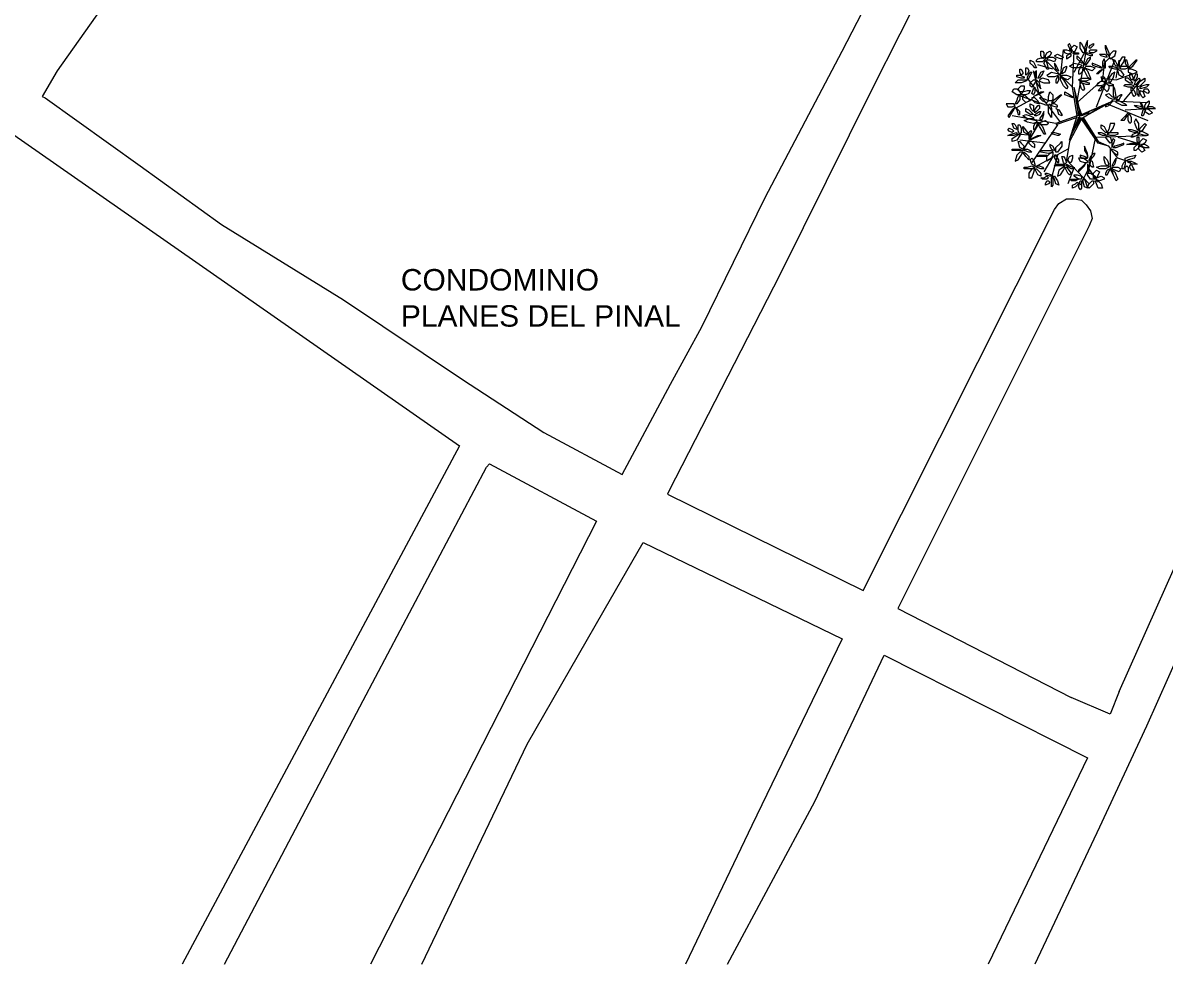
# Model space of a CAD drawing. Header units: millimetres. Extents: x 2424 to 2568, y 1542 to 1762.
# Drawn here: x 2461.14 to 2482.55, y 1597.32 to 1614.97 of the extents above; entities that cross this region are included whole.
import ezdxf

# ---------------------------------------------------------------- set-up
doc = ezdxf.new("R2010")
doc.units = ezdxf.units.MM
for name, color, linetype in [('PDF_0', 7, 'Continuous'), ('PDF_outline', 7, 'Continuous'), ('PDF_Text', 7, 'Continuous')]:
    doc.layers.add(name, color=color, linetype=linetype)
doc.styles.add('PDF ArialMT', font='arial.ttf')

msp = doc.modelspace()

# ---------------------------------------------------------------- linework, layer by layer
at = {"layer": 'PDF_0', "lineweight": 9}
for points in [[(2478.612, 1616.808), (2477.059, 1613.73), (2475.336, 1610.256), (2473.247, 1606.19), (2473.219, 1606.133), (2476.89, 1604.326)], [(2462.6, 1615.226), (2461.781, 1614.068), (2461.499, 1613.588), (2461.556, 1613.56), (2463.335, 1612.289), (2464.86, 1611.188), (2467.147, 1609.776), (2469.378, 1608.279), (2470.903, 1607.291), (2472.371, 1606.5), (2473.275, 1608.195), (2473.868, 1609.268), (2475.054, 1611.696), (2476.494, 1614.436), (2477.342, 1616.073)], [(2480.589, 1613.955), (2480.646, 1614.464)], [(2480.815, 1613.758), (2480.843, 1614.436)], [(2480.843, 1614.04), (2481.069, 1614.464), (2480.9, 1613.532), (2480.843, 1613.758)], [(2480.448, 1614.097), (2480.165, 1614.181)], [(2480.9, 1613.221), (2480.815, 1613.758), (2480.307, 1614.266)], [(2481.521, 1614.323), (2481.408, 1614.21), (2481.38, 1613.899), (2480.9, 1613.475), (2480.984, 1613.249), (2481.577, 1613.504), (2481.013, 1613.193), (2481.38, 1613.419), (2480.956, 1613.221), (2481.126, 1613.278), (2480.984, 1613.221)], [(2481.267, 1613.391), (2481.606, 1614.266)], [(2481.634, 1613.927), (2481.69, 1614.266)], [(2480.194, 1613.617), (2480.081, 1614.068)], [(2481.38, 1613.927), (2481.634, 1613.899), (2481.945, 1614.012)], [(2480.589, 1613.108), (2479.968, 1613.927)], [(2481.775, 1613.504), (2482.058, 1613.842)], [(2480.053, 1613.532), (2479.742, 1613.362)], [(2480.335, 1613.419), (2479.77, 1613.617)], [(2480.843, 1613.73), (2480.928, 1613.221), (2480.9, 1613.532), (2480.956, 1613.249), (2480.928, 1613.306), (2480.956, 1613.221), (2480.928, 1613.193), (2480.787, 1612.854), (2480.956, 1613.193), (2480.843, 1612.967), (2480.984, 1613.193), (2481.295, 1612.741), (2481.013, 1613.193), (2481.295, 1612.741), (2481.493, 1612.656)], [(2481.465, 1613.447), (2482.227, 1613.136)], [(2481.577, 1613.504), (2482.199, 1613.475)], [(2481.803, 1613.334), (2482.227, 1613.362)], [(2480.759, 1612.769), (2480.9, 1613.221), (2480.504, 1613.08), (2479.685, 1613.221)], [(2480.194, 1613.108), (2479.883, 1612.572)], [(2480.9, 1613.193), (2480.504, 1613.052)], [(2481.916, 1612.346), (2481.662, 1612.43), (2481.493, 1612.656), (2481.295, 1612.713), (2480.984, 1613.165), (2480.759, 1612.741), (2480.702, 1612.402), (2481.126, 1611.95)], [(2453.507, 1603.111), (2455.032, 1604.947), (2456.331, 1606.867), (2457.489, 1608.42), (2459.155, 1610.595), (2460.511, 1612.402), (2460.906, 1612.911), (2469.321, 1607.037), (2464.125, 1597.322)], [(2480.053, 1612.854), (2479.77, 1612.882)], [(2480.533, 1613.052), (2480.053, 1612.346)], [(2480.307, 1612.713), (2479.827, 1612.769)], [(2481.239, 1612.798), (2481.126, 1612.261), (2480.956, 1611.922)], [(2481.239, 1612.826), (2482.199, 1612.854)], [(2481.662, 1612.826), (2482.114, 1612.685)], [(2480.73, 1612.6), (2480.109, 1612.261)], [(2480.448, 1612.459), (2480.278, 1612.176)], [(2480.533, 1612.487), (2480.42, 1612.063)], [(2481.521, 1612.6), (2481.521, 1612.289), (2481.577, 1612.12)], [(2480.843, 1612.261), (2480.73, 1611.95)], [(2481.097, 1612.261), (2481.295, 1611.979)], [(2480.476, 1611.47), (2480.561, 1611.583)], [(2464.916, 1597.322), (2467.514, 1602.264), (2469.83, 1606.641), (2469.886, 1606.698), (2471.891, 1605.625), (2469.914, 1601.756), (2467.655, 1597.322)], [(2468.615, 1597.322), (2469.519, 1599.214), (2470.592, 1601.445), (2472.032, 1603.959), (2472.767, 1605.229), (2476.494, 1603.422), (2474.8, 1599.92), (2473.557, 1597.322)], [(2474.348, 1597.322), (2475.986, 1600.372), (2477.285, 1603.111), (2481.097, 1601.191), (2479.234, 1597.322)], [(2481.69, 1602.434), (2481.521, 1602.01), (2480.787, 1602.321)], [(2482.199, 1601.784), (2481.323, 1599.892), (2480.109, 1597.322)]]:
    msp.add_lwpolyline(points, dxfattribs=at)
for points in [[(2481.041, 1614.407), (2481.013, 1614.407), (2480.956, 1614.492), (2480.956, 1614.605), (2480.984, 1614.577), (2481.041, 1614.464)], [(2481.041, 1614.492), (2481.069, 1614.464), (2481.097, 1614.548), (2481.097, 1614.633), (2481.069, 1614.577)], [(2480.278, 1614.407), (2480.278, 1614.323), (2480.25, 1614.294), (2480.222, 1614.351), (2480.222, 1614.436), (2480.25, 1614.436)], [(2480.391, 1614.436), (2480.42, 1614.407), (2480.391, 1614.351), (2480.307, 1614.294), (2480.307, 1614.351), (2480.335, 1614.407)], [(2480.589, 1614.294), (2480.504, 1614.323), (2480.476, 1614.351), (2480.533, 1614.379), (2480.646, 1614.323), (2480.617, 1614.294)], [(2480.73, 1614.379), (2480.674, 1614.407), (2480.646, 1614.464), (2480.702, 1614.464), (2480.787, 1614.436), (2480.787, 1614.407)], [(2480.702, 1614.351), (2480.702, 1614.294), (2480.787, 1614.351), (2480.787, 1614.379), (2480.759, 1614.379)], [(2480.759, 1614.436), (2480.787, 1614.464), (2480.787, 1614.52), (2480.759, 1614.577), (2480.73, 1614.548), (2480.759, 1614.492)], [(2480.843, 1614.407), (2480.815, 1614.436), (2480.787, 1614.492), (2480.843, 1614.548), (2480.9, 1614.52), (2480.871, 1614.464)], [(2480.9, 1614.379), (2480.843, 1614.379), (2480.815, 1614.407), (2480.843, 1614.407), (2480.928, 1614.407), (2480.928, 1614.379)], [(2481.154, 1614.351), (2481.069, 1614.379), (2481.041, 1614.407), (2481.097, 1614.407), (2481.182, 1614.379), (2481.182, 1614.351)], [(2481.126, 1614.492), (2481.126, 1614.52), (2481.154, 1614.548), (2481.21, 1614.577), (2481.21, 1614.548), (2481.154, 1614.492)], [(2481.21, 1614.407), (2481.154, 1614.407), (2481.126, 1614.436), (2481.154, 1614.464), (2481.267, 1614.464), (2481.267, 1614.436)], [(2481.352, 1614.351), (2481.323, 1614.379), (2481.436, 1614.379), (2481.465, 1614.323), (2481.436, 1614.323)], [(2481.436, 1614.492), (2481.436, 1614.548), (2481.493, 1614.407), (2481.493, 1614.351), (2481.465, 1614.379)], [(2481.493, 1614.323), (2481.521, 1614.294), (2481.606, 1614.351), (2481.634, 1614.436), (2481.577, 1614.436), (2481.521, 1614.379)], [(2480.081, 1614.153), (2480.024, 1614.21), (2480.024, 1614.266), (2480.081, 1614.238), (2480.137, 1614.125), (2480.109, 1614.125)], [(2480.165, 1614.294), (2480.278, 1614.323), (2480.307, 1614.294), (2480.25, 1614.238), (2480.137, 1614.238), (2480.137, 1614.266)], [(2480.307, 1614.153), (2480.278, 1614.21), (2480.307, 1614.266), (2480.335, 1614.21), (2480.363, 1614.097), (2480.335, 1614.097)], [(2480.335, 1614.266), (2480.363, 1614.323), (2480.448, 1614.323), (2480.504, 1614.294), (2480.476, 1614.238), (2480.391, 1614.266)], [(2480.504, 1614.097), (2480.561, 1614.068), (2480.504, 1614.181), (2480.476, 1614.21), (2480.476, 1614.181)], [(2480.928, 1614.125), (2480.815, 1614.125), (2480.759, 1614.153), (2480.843, 1614.21), (2480.984, 1614.181), (2480.984, 1614.153)], [(2480.956, 1614.238), (2480.9, 1614.294), (2480.9, 1614.351), (2480.956, 1614.294), (2481.013, 1614.21), (2480.984, 1614.21)], [(2481.097, 1614.21), (2481.154, 1614.294), (2481.154, 1614.323), (2481.097, 1614.294), (2481.041, 1614.181), (2481.069, 1614.181)], [(2481.239, 1614.153), (2481.352, 1614.125), (2481.38, 1614.125), (2481.323, 1614.153), (2481.182, 1614.21), (2481.182, 1614.181)], [(2481.408, 1614.125), (2481.436, 1614.125), (2481.436, 1614.21), (2481.408, 1614.294), (2481.38, 1614.238), (2481.38, 1614.153)], [(2481.606, 1614.181), (2481.577, 1614.266), (2481.549, 1614.294), (2481.606, 1614.266), (2481.662, 1614.153), (2481.634, 1614.153)], [(2481.69, 1614.153), (2481.719, 1614.153), (2481.775, 1614.238), (2481.803, 1614.323), (2481.747, 1614.323), (2481.69, 1614.238)], [(2481.803, 1614.21), (2481.832, 1614.153), (2481.86, 1614.125), (2481.86, 1614.181), (2481.832, 1614.266), (2481.803, 1614.266)], [(2481.973, 1614.238), (2481.888, 1614.153), (2481.86, 1614.097), (2481.945, 1614.153), (2482.029, 1614.266), (2482.001, 1614.266)], [(2479.855, 1613.927), (2479.77, 1613.955), (2479.77, 1613.984), (2479.827, 1613.984), (2479.911, 1613.955), (2479.911, 1613.927)], [(2479.883, 1614.012), (2479.855, 1613.984), (2479.827, 1614.04), (2479.827, 1614.097), (2479.855, 1614.097), (2479.883, 1614.04)], [(2479.996, 1614.068), (2479.968, 1614.012), (2479.94, 1613.984), (2479.94, 1614.04), (2479.94, 1614.125), (2479.968, 1614.125)], [(2480.024, 1613.984), (2479.996, 1613.927), (2479.968, 1613.899), (2479.968, 1613.955), (2480.024, 1614.04), (2480.053, 1614.04)], [(2480.109, 1613.955), (2480.137, 1613.927), (2480.137, 1614.012), (2480.137, 1614.068), (2480.109, 1614.04)], [(2480.194, 1613.984), (2480.222, 1614.04), (2480.278, 1614.068), (2480.25, 1614.012), (2480.194, 1613.927), (2480.165, 1613.927)], [(2480.476, 1613.955), (2480.363, 1613.955), (2480.335, 1613.984), (2480.42, 1614.04), (2480.561, 1614.012), (2480.561, 1613.984)], [(2480.504, 1613.842), (2480.533, 1613.842), (2480.561, 1613.899), (2480.561, 1613.955), (2480.533, 1613.955), (2480.504, 1613.899)], [(2480.646, 1613.786), (2480.589, 1613.899), (2480.589, 1613.955), (2480.646, 1613.899), (2480.73, 1613.758), (2480.702, 1613.73)], [(2480.674, 1614.04), (2480.617, 1614.012), (2480.646, 1614.125), (2480.702, 1614.153), (2480.702, 1614.125)], [(2480.617, 1613.955), (2480.617, 1613.984), (2480.702, 1613.984), (2480.787, 1613.955), (2480.73, 1613.899), (2480.646, 1613.927)], [(2480.928, 1614.012), (2480.956, 1614.012), (2481.013, 1614.068), (2481.013, 1614.125), (2480.956, 1614.125), (2480.928, 1614.068)], [(2481.041, 1614.125), (2481.069, 1614.153), (2481.154, 1614.153), (2481.239, 1614.125), (2481.182, 1614.068), (2481.097, 1614.097)], [(2481.097, 1613.955), (2481.041, 1614.068), (2481.041, 1614.125), (2481.097, 1614.068), (2481.154, 1613.927), (2481.154, 1613.899)], [(2481.295, 1614.012), (2481.267, 1614.012), (2481.323, 1614.068), (2481.38, 1614.097), (2481.352, 1614.068)], [(2481.408, 1613.955), (2481.436, 1613.871), (2481.436, 1613.842), (2481.38, 1613.871), (2481.352, 1613.955), (2481.38, 1613.955)], [(2481.606, 1614.097), (2481.521, 1614.125), (2481.493, 1614.153), (2481.549, 1614.153), (2481.662, 1614.125), (2481.662, 1614.097)], [(2481.493, 1613.842), (2481.521, 1613.842), (2481.577, 1613.927), (2481.606, 1614.04), (2481.549, 1614.012), (2481.493, 1613.927)], [(2481.69, 1613.984), (2481.662, 1614.068), (2481.662, 1614.097), (2481.719, 1614.068), (2481.775, 1613.984), (2481.747, 1613.955)], [(2481.803, 1614.097), (2481.719, 1614.097), (2481.69, 1614.125), (2481.747, 1614.153), (2481.86, 1614.153), (2481.86, 1614.125)], [(2481.86, 1614.097), (2481.86, 1614.04), (2481.945, 1614.012), (2482.029, 1614.04), (2482.001, 1614.068), (2481.916, 1614.097)], [(2481.945, 1613.899), (2481.916, 1613.899), (2481.888, 1613.955), (2481.888, 1614.012), (2481.916, 1614.012), (2481.945, 1613.955)], [(2482.029, 1613.955), (2482.001, 1613.899), (2481.973, 1613.871), (2481.973, 1613.927), (2482.001, 1614.012), (2482.029, 1614.012)], [(2479.968, 1613.899), (2479.94, 1613.871), (2479.855, 1613.842), (2479.742, 1613.842), (2479.798, 1613.899), (2479.883, 1613.899)], [(2479.911, 1613.73), (2479.883, 1613.673), (2479.827, 1613.673), (2479.798, 1613.73), (2479.855, 1613.786), (2479.911, 1613.786)], [(2480.024, 1613.842), (2480.081, 1613.899), (2480.137, 1613.899), (2480.109, 1613.842), (2480.053, 1613.758), (2480.024, 1613.786)], [(2480.081, 1613.73), (2480.109, 1613.758), (2480.109, 1613.673), (2480.081, 1613.617), (2480.053, 1613.645)], [(2480.194, 1613.758), (2480.222, 1613.73), (2480.194, 1613.842), (2480.137, 1613.899), (2480.137, 1613.842)], [(2480.194, 1613.899), (2480.194, 1613.871), (2480.278, 1613.842), (2480.391, 1613.842), (2480.363, 1613.899), (2480.25, 1613.927)], [(2481.069, 1613.871), (2480.956, 1613.871), (2480.928, 1613.899), (2480.984, 1613.927), (2481.126, 1613.927), (2481.126, 1613.899)], [(2481.069, 1613.814), (2480.984, 1613.842), (2480.956, 1613.871), (2481.013, 1613.871), (2481.126, 1613.842), (2481.126, 1613.814)], [(2480.984, 1613.73), (2480.956, 1613.814), (2480.956, 1613.871), (2481.013, 1613.814), (2481.041, 1613.73), (2481.013, 1613.701)], [(2481.408, 1613.871), (2481.408, 1613.814), (2481.352, 1613.786), (2481.267, 1613.786), (2481.295, 1613.842), (2481.352, 1613.871)], [(2481.408, 1613.786), (2481.352, 1613.758), (2481.295, 1613.701), (2481.352, 1613.701), (2481.38, 1613.758)], [(2481.493, 1613.786), (2481.493, 1613.73), (2481.465, 1613.673), (2481.408, 1613.73), (2481.408, 1613.814), (2481.436, 1613.842)], [(2481.521, 1613.786), (2481.465, 1613.814), (2481.436, 1613.842), (2481.493, 1613.842), (2481.577, 1613.814), (2481.577, 1613.786)], [(2481.606, 1613.73), (2481.577, 1613.786), (2481.577, 1613.617), (2481.606, 1613.532), (2481.634, 1613.588)], [(2481.973, 1613.786), (2481.945, 1613.758), (2481.86, 1613.758), (2481.775, 1613.786), (2481.803, 1613.814), (2481.916, 1613.814)], [(2481.888, 1613.842), (2481.945, 1613.842), (2481.86, 1613.927), (2481.803, 1613.927), (2481.803, 1613.899)], [(2481.945, 1613.617), (2481.916, 1613.701), (2481.916, 1613.758), (2481.973, 1613.701), (2482.001, 1613.617), (2481.973, 1613.588)], [(2482.058, 1613.871), (2482.001, 1613.814), (2481.973, 1613.814), (2482.001, 1613.871), (2482.058, 1613.927), (2482.086, 1613.899)], [(2482.029, 1613.758), (2482.029, 1613.786), (2482.086, 1613.871), (2482.17, 1613.927), (2482.17, 1613.871), (2482.086, 1613.786)], [(2482.029, 1613.645), (2482.029, 1613.73), (2482.029, 1613.758), (2482.058, 1613.701), (2482.058, 1613.617), (2482.058, 1613.588)], [(2482.114, 1613.786), (2482.199, 1613.814), (2482.255, 1613.814), (2482.199, 1613.758), (2482.086, 1613.73), (2482.086, 1613.758)], [(2479.77, 1613.73), (2479.827, 1613.673), (2479.855, 1613.617), (2479.77, 1613.617), (2479.685, 1613.673), (2479.714, 1613.73)], [(2479.77, 1613.504), (2479.798, 1613.588), (2479.827, 1613.617), (2479.827, 1613.532), (2479.77, 1613.447), (2479.742, 1613.447)], [(2480.024, 1613.701), (2479.996, 1613.645), (2479.94, 1613.617), (2479.855, 1613.617), (2479.883, 1613.673), (2479.968, 1613.701)], [(2479.883, 1613.588), (2479.911, 1613.617), (2479.968, 1613.56), (2480.024, 1613.504), (2479.94, 1613.475), (2479.883, 1613.532)], [(2480.053, 1613.56), (2480.053, 1613.532), (2480.109, 1613.475), (2480.194, 1613.447), (2480.165, 1613.504), (2480.109, 1613.56)], [(2480.222, 1613.673), (2480.278, 1613.673), (2480.165, 1613.617), (2480.081, 1613.588), (2480.137, 1613.617)], [(2480.307, 1613.532), (2480.222, 1613.56), (2480.194, 1613.56), (2480.25, 1613.504), (2480.335, 1613.475), (2480.363, 1613.504)], [(2480.42, 1613.504), (2480.363, 1613.504), (2480.363, 1613.588), (2480.391, 1613.673), (2480.448, 1613.617), (2480.448, 1613.532)], [(2480.561, 1613.56), (2480.476, 1613.475), (2480.42, 1613.475), (2480.476, 1613.532), (2480.589, 1613.617), (2480.617, 1613.617)], [(2480.759, 1613.588), (2480.674, 1613.617), (2480.674, 1613.673), (2480.73, 1613.645), (2480.815, 1613.588), (2480.815, 1613.56)], [(2481.606, 1613.56), (2481.577, 1613.532), (2481.493, 1613.56), (2481.436, 1613.617), (2481.493, 1613.645), (2481.549, 1613.588)], [(2481.747, 1613.617), (2481.719, 1613.617), (2481.662, 1613.588), (2481.634, 1613.532), (2481.69, 1613.532), (2481.719, 1613.588)], [(2482.114, 1613.588), (2482.086, 1613.645), (2482.086, 1613.701), (2482.142, 1613.673), (2482.17, 1613.588), (2482.142, 1613.56)], [(2482.142, 1613.701), (2482.17, 1613.73), (2482.227, 1613.73), (2482.255, 1613.673), (2482.227, 1613.645), (2482.17, 1613.673)], [(2479.742, 1613.419), (2479.714, 1613.447), (2479.657, 1613.447), (2479.572, 1613.447), (2479.601, 1613.391), (2479.685, 1613.391)], [(2479.657, 1613.249), (2479.714, 1613.334), (2479.742, 1613.391), (2479.685, 1613.334), (2479.601, 1613.221), (2479.629, 1613.193)], [(2479.827, 1613.306), (2479.77, 1613.362), (2479.742, 1613.391), (2479.77, 1613.334), (2479.798, 1613.249), (2479.827, 1613.249)], [(2480.024, 1613.249), (2479.94, 1613.306), (2479.94, 1613.362), (2479.996, 1613.334), (2480.081, 1613.249), (2480.053, 1613.249)], [(2480.081, 1613.306), (2480.053, 1613.334), (2480.024, 1613.391), (2480.024, 1613.447), (2480.081, 1613.419), (2480.081, 1613.362)], [(2480.194, 1613.362), (2480.137, 1613.306), (2480.109, 1613.278), (2480.109, 1613.334), (2480.165, 1613.419), (2480.194, 1613.419)], [(2480.194, 1613.249), (2480.137, 1613.221), (2480.109, 1613.221), (2480.109, 1613.249), (2480.194, 1613.306), (2480.222, 1613.306)], [(2480.25, 1613.165), (2480.278, 1613.249), (2480.278, 1613.306), (2480.25, 1613.249), (2480.194, 1613.165), (2480.222, 1613.136)], [(2480.42, 1613.362), (2480.42, 1613.249), (2480.42, 1613.193), (2480.363, 1613.278), (2480.363, 1613.419), (2480.391, 1613.447)], [(2480.533, 1613.391), (2480.533, 1613.419), (2480.476, 1613.447), (2480.42, 1613.447), (2480.42, 1613.419), (2480.504, 1613.391)], [(2480.561, 1613.249), (2480.533, 1613.334), (2480.504, 1613.362), (2480.561, 1613.334), (2480.617, 1613.249), (2480.617, 1613.221)], [(2481.521, 1613.475), (2481.436, 1613.419), (2481.436, 1613.391), (2481.493, 1613.419), (2481.577, 1613.504), (2481.549, 1613.504)], [(2481.69, 1613.504), (2481.803, 1613.447), (2481.832, 1613.419), (2481.747, 1613.419), (2481.634, 1613.475), (2481.634, 1613.504)], [(2482.086, 1613.362), (2482.001, 1613.391), (2481.973, 1613.419), (2482.029, 1613.419), (2482.142, 1613.391), (2482.114, 1613.362)], [(2482.114, 1613.447), (2482.086, 1613.475), (2482.114, 1613.391), (2482.142, 1613.362), (2482.142, 1613.391)], [(2482.114, 1613.249), (2482.142, 1613.334), (2482.17, 1613.362), (2482.17, 1613.306), (2482.142, 1613.221), (2482.114, 1613.221)], [(2482.17, 1613.419), (2482.199, 1613.475), (2482.255, 1613.504), (2482.255, 1613.447), (2482.199, 1613.362), (2482.17, 1613.362)], [(2482.17, 1613.306), (2482.199, 1613.362), (2482.255, 1613.334), (2482.312, 1613.278), (2482.255, 1613.249), (2482.199, 1613.278)], [(2482.227, 1613.391), (2482.227, 1613.362), (2482.283, 1613.362), (2482.368, 1613.362), (2482.312, 1613.391), (2482.255, 1613.391)], [(2480.081, 1613.193), (2480.081, 1613.165), (2479.968, 1613.165), (2479.883, 1613.221), (2479.94, 1613.249), (2480.024, 1613.221)], [(2480.081, 1613.08), (2479.968, 1613.108), (2479.911, 1613.136), (2479.996, 1613.165), (2480.137, 1613.136), (2480.137, 1613.108)], [(2480.081, 1612.967), (2480.109, 1612.967), (2480.137, 1613.024), (2480.165, 1613.108), (2480.109, 1613.08), (2480.081, 1613.024)], [(2480.25, 1612.939), (2480.194, 1613.024), (2480.165, 1613.108), (2480.25, 1613.024), (2480.307, 1612.882), (2480.278, 1612.882)], [(2480.194, 1613.08), (2480.222, 1613.108), (2480.307, 1613.136), (2480.363, 1613.08), (2480.335, 1613.052), (2480.25, 1613.052)], [(2481.832, 1613.221), (2481.775, 1613.136), (2481.719, 1613.136), (2481.775, 1613.193), (2481.86, 1613.278), (2481.888, 1613.249)], [(2481.916, 1613.193), (2481.916, 1613.108), (2481.888, 1613.08), (2481.86, 1613.136), (2481.86, 1613.249), (2481.888, 1613.249)], [(2482.029, 1612.967), (2482.058, 1612.967), (2482.058, 1613.08), (2482.001, 1613.165), (2481.973, 1613.108), (2482.001, 1613.024)], [(2479.714, 1612.939), (2479.685, 1612.911), (2479.629, 1612.939), (2479.601, 1612.967), (2479.629, 1612.995), (2479.685, 1612.967)], [(2479.714, 1612.854), (2479.657, 1612.854), (2479.601, 1612.854), (2479.657, 1612.882), (2479.77, 1612.911), (2479.77, 1612.882)], [(2479.742, 1613.052), (2479.77, 1612.995), (2479.77, 1612.967), (2479.714, 1612.995), (2479.685, 1613.08), (2479.714, 1613.08)], [(2479.827, 1612.882), (2479.827, 1612.854), (2479.77, 1612.769), (2479.685, 1612.741), (2479.685, 1612.798), (2479.77, 1612.854)], [(2479.855, 1612.995), (2479.855, 1612.911), (2479.827, 1612.882), (2479.798, 1612.939), (2479.798, 1613.052), (2479.827, 1613.052)], [(2479.911, 1612.911), (2479.883, 1612.995), (2479.883, 1613.024), (2479.911, 1612.995), (2479.968, 1612.911), (2479.968, 1612.882)], [(2479.996, 1612.911), (2479.996, 1612.826), (2479.996, 1612.798), (2480.024, 1612.854), (2480.053, 1612.939), (2480.024, 1612.939)], [(2480.533, 1612.854), (2480.448, 1612.882), (2480.42, 1612.911), (2480.476, 1612.911), (2480.589, 1612.882), (2480.561, 1612.854)], [(2481.38, 1612.854), (2481.323, 1612.882), (2481.295, 1612.911), (2481.352, 1612.911), (2481.436, 1612.882), (2481.436, 1612.854)], [(2481.408, 1612.939), (2481.352, 1612.995), (2481.352, 1613.052), (2481.408, 1613.024), (2481.465, 1612.911), (2481.436, 1612.911)], [(2481.465, 1612.911), (2481.521, 1612.911), (2481.577, 1612.995), (2481.606, 1613.08), (2481.521, 1613.08), (2481.493, 1612.967)], [(2481.606, 1612.854), (2481.521, 1612.854), (2481.465, 1612.882), (2481.521, 1612.911), (2481.662, 1612.911), (2481.662, 1612.882)], [(2481.973, 1612.911), (2481.888, 1612.939), (2481.86, 1612.967), (2481.916, 1612.967), (2482.029, 1612.939), (2482.029, 1612.911)], [(2482.029, 1612.854), (2481.945, 1612.826), (2481.916, 1612.826), (2481.945, 1612.882), (2482.029, 1612.911), (2482.058, 1612.882)], [(2482.17, 1613.024), (2482.114, 1612.939), (2482.058, 1612.939), (2482.086, 1612.995), (2482.17, 1613.08), (2482.199, 1613.052)], [(2482.17, 1612.854), (2482.086, 1612.882), (2482.058, 1612.911), (2482.114, 1612.939), (2482.227, 1612.882), (2482.227, 1612.854)], [(2479.855, 1612.713), (2479.911, 1612.656), (2479.883, 1612.6), (2479.827, 1612.628), (2479.798, 1612.741), (2479.827, 1612.741)], [(2479.996, 1612.741), (2479.996, 1612.713), (2480.053, 1612.656), (2480.109, 1612.628), (2480.109, 1612.685), (2480.053, 1612.741)], [(2480.165, 1612.854), (2480.222, 1612.854), (2480.081, 1612.798), (2480.024, 1612.769), (2480.053, 1612.798)], [(2480.391, 1612.685), (2480.391, 1612.656), (2480.42, 1612.6), (2480.476, 1612.572), (2480.476, 1612.6), (2480.448, 1612.656)], [(2480.504, 1612.628), (2480.589, 1612.713), (2480.617, 1612.741), (2480.617, 1612.656), (2480.533, 1612.543), (2480.504, 1612.543)], [(2481.493, 1612.741), (2481.436, 1612.826), (2481.465, 1612.854), (2481.521, 1612.826), (2481.549, 1612.741), (2481.521, 1612.713)], [(2481.549, 1612.741), (2481.549, 1612.685), (2481.549, 1612.628), (2481.577, 1612.685), (2481.606, 1612.769), (2481.577, 1612.798)], [(2481.719, 1612.685), (2481.606, 1612.656), (2481.577, 1612.628), (2481.634, 1612.628), (2481.775, 1612.685), (2481.775, 1612.713)], [(2481.973, 1612.685), (2481.888, 1612.685), (2481.832, 1612.685), (2481.916, 1612.713), (2482.029, 1612.713), (2482.029, 1612.685)], [(2481.973, 1612.628), (2482.029, 1612.685), (2482.058, 1612.685), (2482.058, 1612.628), (2482.001, 1612.572), (2481.973, 1612.572)], [(2482.058, 1612.798), (2482.058, 1612.713), (2482.058, 1612.685), (2482.029, 1612.741), (2482.029, 1612.826), (2482.058, 1612.826)], [(2482.086, 1612.741), (2482.142, 1612.798), (2482.199, 1612.769), (2482.17, 1612.713), (2482.086, 1612.656), (2482.058, 1612.685)], [(2482.114, 1612.685), (2482.114, 1612.656), (2482.17, 1612.628), (2482.255, 1612.628), (2482.227, 1612.656), (2482.17, 1612.685)], [(2479.742, 1612.6), (2479.827, 1612.6), (2479.883, 1612.572), (2479.798, 1612.572), (2479.685, 1612.572), (2479.685, 1612.6)], [(2479.883, 1612.543), (2479.827, 1612.543), (2479.77, 1612.487), (2479.742, 1612.374), (2479.798, 1612.402), (2479.855, 1612.487)], [(2479.94, 1612.515), (2479.996, 1612.459), (2479.996, 1612.402), (2479.94, 1612.459), (2479.883, 1612.543), (2479.911, 1612.543)], [(2479.968, 1612.6), (2480.024, 1612.572), (2480.053, 1612.543), (2479.996, 1612.543), (2479.911, 1612.572), (2479.911, 1612.6)], [(2480.278, 1612.459), (2480.194, 1612.459), (2480.137, 1612.459), (2480.194, 1612.487), (2480.335, 1612.487), (2480.335, 1612.459)], [(2480.278, 1612.572), (2480.42, 1612.572), (2480.448, 1612.543), (2480.363, 1612.515), (2480.222, 1612.543), (2480.222, 1612.572)], [(2480.448, 1612.543), (2480.448, 1612.487), (2480.42, 1612.43), (2480.335, 1612.374), (2480.335, 1612.459), (2480.391, 1612.515)], [(2480.476, 1612.43), (2480.533, 1612.346), (2480.561, 1612.346), (2480.561, 1612.402), (2480.504, 1612.487), (2480.476, 1612.487)], [(2480.674, 1612.43), (2480.702, 1612.346), (2480.674, 1612.318), (2480.646, 1612.346), (2480.617, 1612.459), (2480.646, 1612.459)], [(2480.73, 1612.402), (2480.759, 1612.459), (2480.815, 1612.487), (2480.815, 1612.43), (2480.787, 1612.346), (2480.759, 1612.346)], [(2480.984, 1612.43), (2481.041, 1612.43), (2481.097, 1612.43), (2481.041, 1612.459), (2480.956, 1612.487), (2480.956, 1612.459)], [(2481.041, 1612.572), (2481.097, 1612.487), (2481.097, 1612.43), (2481.097, 1612.515), (2481.041, 1612.656), (2481.041, 1612.628)], [(2481.126, 1612.402), (2481.154, 1612.402), (2481.21, 1612.459), (2481.239, 1612.515), (2481.21, 1612.515), (2481.154, 1612.459)], [(2481.436, 1612.318), (2481.408, 1612.402), (2481.408, 1612.459), (2481.465, 1612.402), (2481.493, 1612.318), (2481.465, 1612.289)], [(2481.549, 1612.6), (2481.549, 1612.572), (2481.606, 1612.515), (2481.662, 1612.487), (2481.662, 1612.543), (2481.606, 1612.572)], [(2481.803, 1612.374), (2481.803, 1612.43), (2481.888, 1612.459), (2482.001, 1612.487), (2481.973, 1612.43), (2481.86, 1612.402)], [(2482.058, 1612.656), (2482.086, 1612.656), (2482.142, 1612.628), (2482.17, 1612.572), (2482.114, 1612.543), (2482.058, 1612.6)], [(2479.968, 1612.261), (2480.053, 1612.289), (2480.109, 1612.261), (2480.053, 1612.233), (2479.911, 1612.233), (2479.911, 1612.261)], [(2480.109, 1612.233), (2480.053, 1612.233), (2479.996, 1612.148), (2479.996, 1612.063), (2480.053, 1612.063), (2480.081, 1612.148)], [(2480.081, 1612.402), (2480.109, 1612.318), (2480.109, 1612.289), (2480.053, 1612.318), (2480.024, 1612.402), (2480.053, 1612.43)], [(2480.165, 1612.205), (2480.222, 1612.148), (2480.222, 1612.092), (2480.165, 1612.12), (2480.109, 1612.233), (2480.137, 1612.233)], [(2480.194, 1612.289), (2480.25, 1612.261), (2480.278, 1612.233), (2480.222, 1612.233), (2480.137, 1612.261), (2480.137, 1612.289)], [(2480.533, 1612.318), (2480.646, 1612.318), (2480.674, 1612.289), (2480.617, 1612.289), (2480.476, 1612.289), (2480.504, 1612.318)], [(2480.674, 1612.261), (2480.646, 1612.261), (2480.561, 1612.205), (2480.533, 1612.092), (2480.589, 1612.12), (2480.646, 1612.205)], [(2480.73, 1612.233), (2480.787, 1612.148), (2480.759, 1612.12), (2480.73, 1612.148), (2480.674, 1612.261), (2480.702, 1612.261)], [(2480.759, 1612.289), (2480.815, 1612.261), (2480.843, 1612.233), (2480.787, 1612.233), (2480.702, 1612.289), (2480.702, 1612.318)], [(2481.097, 1612.346), (2481.097, 1612.374), (2481.013, 1612.43), (2480.928, 1612.43), (2480.956, 1612.374), (2481.041, 1612.346)], [(2480.984, 1612.233), (2481.041, 1612.289), (2481.069, 1612.346), (2481.013, 1612.289), (2480.928, 1612.205), (2480.928, 1612.176)], [(2481.126, 1612.205), (2481.126, 1612.289), (2481.097, 1612.318), (2481.097, 1612.261), (2481.097, 1612.176), (2481.126, 1612.176)], [(2481.154, 1612.289), (2481.126, 1612.346), (2481.126, 1612.402), (2481.182, 1612.374), (2481.21, 1612.261), (2481.182, 1612.261)], [(2481.436, 1612.233), (2481.323, 1612.233), (2481.267, 1612.261), (2481.352, 1612.289), (2481.493, 1612.289), (2481.493, 1612.261)], [(2481.436, 1612.12), (2481.465, 1612.12), (2481.493, 1612.176), (2481.521, 1612.233), (2481.465, 1612.205), (2481.436, 1612.148)], [(2481.606, 1612.063), (2481.549, 1612.176), (2481.521, 1612.233), (2481.606, 1612.176), (2481.662, 1612.035), (2481.634, 1612.007)], [(2481.606, 1612.318), (2481.634, 1612.402), (2481.634, 1612.43), (2481.606, 1612.402), (2481.549, 1612.289), (2481.577, 1612.289)], [(2481.549, 1612.233), (2481.577, 1612.261), (2481.662, 1612.261), (2481.719, 1612.233), (2481.69, 1612.176), (2481.606, 1612.205)], [(2481.747, 1612.289), (2481.775, 1612.346), (2481.803, 1612.374), (2481.803, 1612.318), (2481.775, 1612.233), (2481.747, 1612.233)], [(2481.803, 1612.205), (2481.803, 1612.261), (2481.832, 1612.289), (2481.86, 1612.261), (2481.86, 1612.176), (2481.832, 1612.176)], [(2481.916, 1612.374), (2481.973, 1612.346), (2482.029, 1612.318), (2481.945, 1612.318), (2481.86, 1612.346), (2481.86, 1612.374)], [(2481.888, 1612.289), (2481.916, 1612.318), (2481.945, 1612.261), (2481.973, 1612.205), (2481.916, 1612.205), (2481.888, 1612.261)], [(2480.278, 1612.063), (2480.335, 1612.092), (2480.363, 1612.063), (2480.335, 1612.035), (2480.25, 1612.035), (2480.222, 1612.063)], [(2480.335, 1612.148), (2480.42, 1612.12), (2480.448, 1612.092), (2480.391, 1612.092), (2480.307, 1612.12), (2480.307, 1612.148)], [(2480.448, 1612.007), (2480.448, 1611.922), (2480.42, 1611.894), (2480.42, 1611.95), (2480.42, 1612.063), (2480.448, 1612.063)], [(2480.448, 1612.092), (2480.476, 1612.092), (2480.533, 1612.007), (2480.561, 1611.922), (2480.504, 1611.95), (2480.476, 1612.035)], [(2480.815, 1612.035), (2480.9, 1612.035), (2480.928, 1612.035), (2480.871, 1612.007), (2480.787, 1612.007), (2480.787, 1612.035)], [(2480.9, 1612.12), (2480.984, 1612.092), (2480.984, 1612.035), (2480.928, 1612.035), (2480.843, 1612.092), (2480.843, 1612.12)], [(2481.013, 1612.035), (2481.041, 1612.035), (2481.069, 1611.95), (2481.097, 1611.866), (2481.041, 1611.894), (2481.013, 1611.979)], [(2481.154, 1612.148), (2481.239, 1612.092), (2481.239, 1612.035), (2481.154, 1612.035), (2481.097, 1612.12), (2481.097, 1612.148)], [(2481.295, 1612.12), (2481.267, 1612.063), (2481.21, 1612.063), (2481.21, 1612.148), (2481.267, 1612.205), (2481.323, 1612.176)], [(2481.408, 1612.063), (2481.408, 1612.035), (2481.323, 1612.007), (2481.239, 1612.035), (2481.267, 1612.063), (2481.352, 1612.092)], [(2480.363, 1612.007), (2480.391, 1611.979), (2480.363, 1611.95), (2480.307, 1611.922), (2480.307, 1611.95), (2480.335, 1612.007)], [(2480.9, 1611.979), (2480.928, 1611.95), (2480.871, 1611.894), (2480.815, 1611.866), (2480.815, 1611.922), (2480.871, 1611.95)], [(2480.984, 1611.95), (2480.984, 1611.866), (2480.956, 1611.837), (2480.928, 1611.894), (2480.956, 1612.007), (2480.984, 1612.007)], [(2481.126, 1611.95), (2481.182, 1612.007), (2481.21, 1612.007), (2481.21, 1611.95), (2481.126, 1611.866), (2481.097, 1611.894)], [(2481.239, 1612.007), (2481.295, 1612.007), (2481.352, 1611.95), (2481.38, 1611.866), (2481.295, 1611.866), (2481.267, 1611.95)]]:
    msp.add_lwpolyline(points, close=True, dxfattribs=at)
at = {"layer": 'PDF_outline', "lineweight": 9}
for points in [[(2480.561, 1611.583), (2480.702, 1611.668), (2480.843, 1611.668), (2480.984, 1611.64), (2481.069, 1611.555), (2481.154, 1611.442), (2481.182, 1611.301), (2481.126, 1611.16), (2477.539, 1603.987), (2480.787, 1602.321)], [(2476.89, 1604.326), (2480.476, 1611.47)], [(2481.69, 1602.434), (2484.825, 1609.465), (2484.91, 1609.578), (2485.023, 1609.663), (2485.164, 1609.691), (2485.305, 1609.663), (2485.418, 1609.578), (2485.503, 1609.465), (2485.531, 1609.324), (2485.503, 1609.183), (2482.199, 1601.784)]]:
    msp.add_lwpolyline(points, dxfattribs=at)

# ---------------------------------------------------------------- texts
at = {"layer": 'PDF_Text', "char_height": 0.4024, "attachment_point": 4, "style": 'PDF ArialMT'}
for s, insert in [('CONDOMINIO', (2468.222, 1610.148)), ('PLANES DEL PINAL', (2468.222, 1609.47))]:
    msp.add_mtext(s, dxfattribs=dict(at, insert=insert))

doc.saveas('drawing.dxf')
